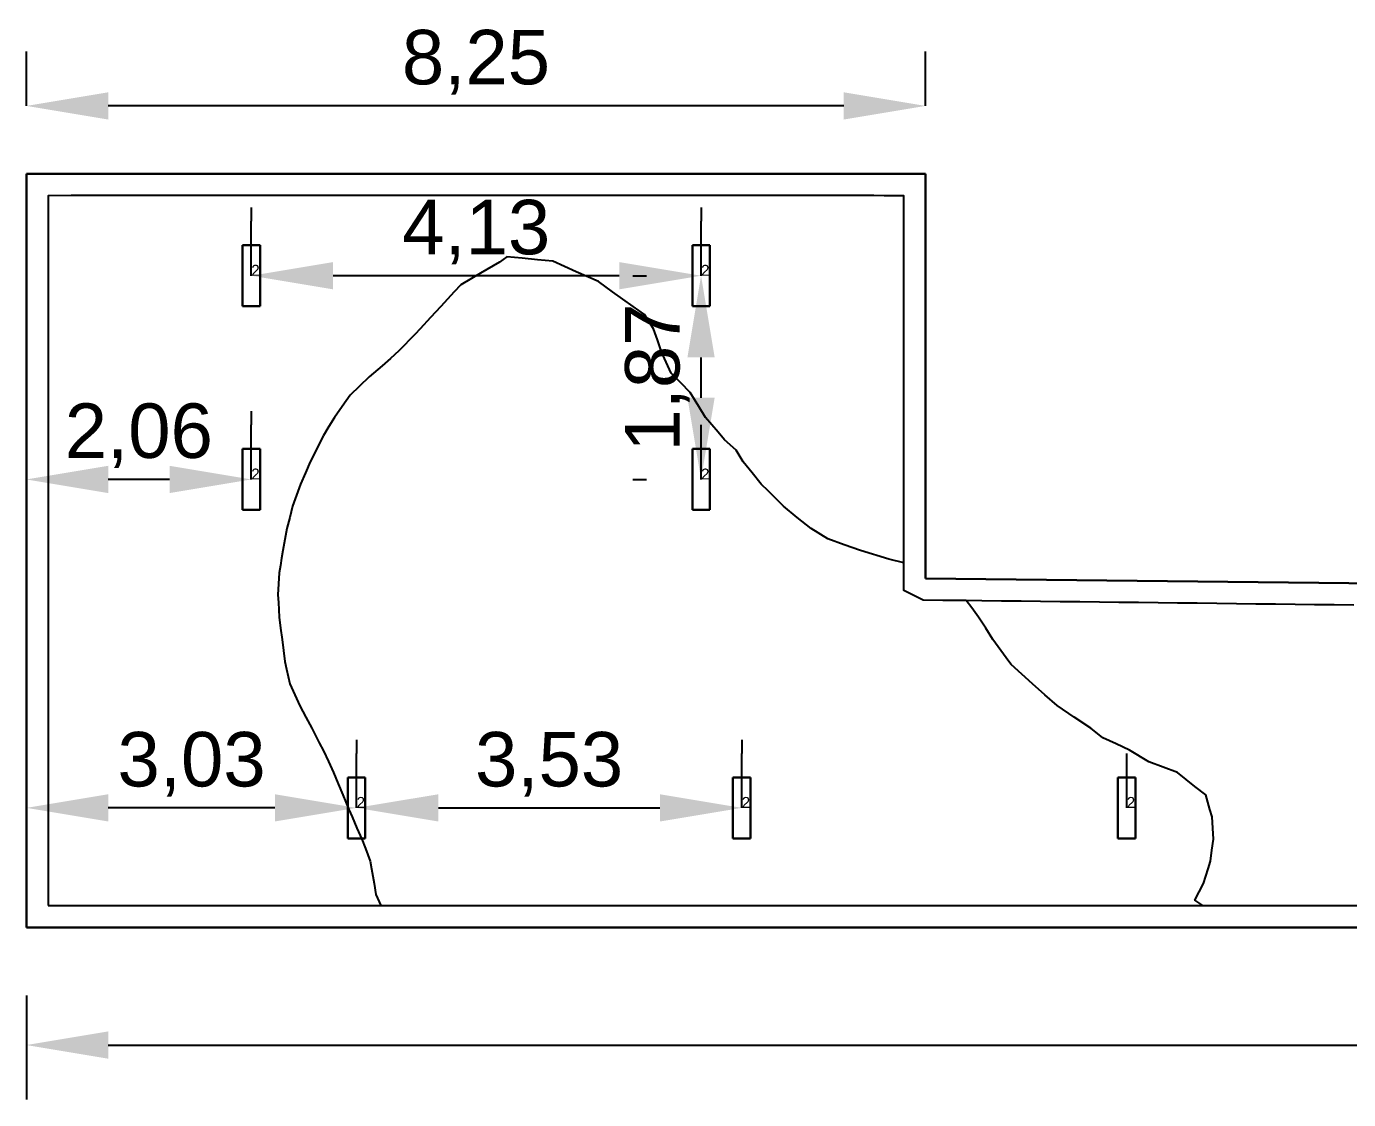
# Model space of a CAD drawing. Header units: millimetres. Extents: x 5.5 to 61.4, y 4.1 to 13.9.
# Drawn here: x 5.5 to 17.63, y 4.08 to 13.93 of the extents above; entities that cross this region are included whole.
import ezdxf

# ---------------------------------------------------------------- set-up
doc = ezdxf.new("R2010")
doc.units = ezdxf.units.MM
for name, color, linetype in [('DLXISO', 7, 'Continuous'), ('DLXLUM', 2, 'Continuous'), ('DLXLUMEX', 2, 'Continuous'), ('DLXSCENE', 7, 'Continuous'), ('MAPAS', 7, 'Continuous')]:
    doc.layers.add(name, color=color, linetype=linetype)
doc.layers.get('0').off()
doc.styles.get("Standard").update_dxf_attribs({"font": 'arial.ttf'})
doc.dimstyles.new('ISO-25', dxfattribs={"dimtxt": 0.5, "dimasz": 0.75, "dimexe": 0.5, "dimexo": 0.625, "dimgap": 0.1, "dimtad": 1, "dimtoh": 1, "dimtxsty": 'Standard', "dimcen": 2.5, "dimadec": 0, "dimazin": 0, "dimtfac": 1, "dimtmove": 0, "dimatfit": 3, "dimfxl": 1, "dimarcsym": 0})

# ---------------------------------------------------------------- blocks, each defined once
blk = doc.blocks.new('*U21')
at = {"color": 1}
blk.add_line((0, 0), (0, 0.5), dxfattribs=at)
for p, q in [((0.08, 0.28), (-0.08, 0.28)), ((-0.08, 0.28), (-0.08, -0.28)), ((-0.08, 0.28), (-0.08, -0.28)), ((-0.08, -0.28), (-0.08, 0.28)), ((-0.08, 0.28), (-0.08, 0.28)), ((0.08, 0.28), (-0.08, 0.28)), ((-0.08, 0.28), (-0.08, 0.28)), ((-0.08, 0.28), (0.08, 0.28)), ((-0.08, -0.28), (-0.08, 0.28)), ((-0.08, 0.28), (0.08, 0.28)), ((0.08, -0.28), (0.08, 0.28)), ((0.08, 0.28), (0.08, 0.28)), ((0.08, -0.28), (0.08, 0.28)), ((0.08, 0.28), (0.08, 0.28)), ((0.08, 0.28), (0.08, -0.28)), ((0.08, 0.28), (0.08, -0.28)), ((-0.08, -0.28), (0.08, -0.28)), ((-0.08, -0.28), (0.08, -0.28)), ((0.08, -0.28), (-0.08, -0.28)), ((-0.08, -0.28), (-0.08, -0.28)), ((-0.08, -0.28), (-0.08, -0.28)), ((0.08, -0.28), (-0.08, -0.28)), ((0.08, -0.28), (0.08, -0.28)), ((0.08, -0.28), (0.08, -0.28))]:
    blk.add_line(p, q)
at = {"layer": 'DLXLUMEX', "color": 7}
blk.add_text('2', height=0.1, dxfattribs=at).set_placement((0, 0))
blk = doc.blocks.new('*U22')
at = {"color": 1}
blk.add_line((0, 0), (0, 0.5), dxfattribs=at)
for p, q in [((0.08, 0.28), (-0.08, 0.28)), ((-0.08, 0.28), (-0.08, -0.28)), ((-0.08, 0.28), (-0.08, -0.28)), ((-0.08, -0.28), (-0.08, 0.28)), ((-0.08, 0.28), (-0.08, 0.28)), ((0.08, 0.28), (-0.08, 0.28)), ((-0.08, 0.28), (-0.08, 0.28)), ((-0.08, 0.28), (0.08, 0.28)), ((-0.08, -0.28), (-0.08, 0.28)), ((-0.08, 0.28), (0.08, 0.28)), ((0.08, -0.28), (0.08, 0.28)), ((0.08, 0.28), (0.08, 0.28)), ((0.08, -0.28), (0.08, 0.28)), ((0.08, 0.28), (0.08, 0.28)), ((0.08, 0.28), (0.08, -0.28)), ((0.08, 0.28), (0.08, -0.28)), ((-0.08, -0.28), (0.08, -0.28)), ((-0.08, -0.28), (0.08, -0.28)), ((0.08, -0.28), (-0.08, -0.28)), ((-0.08, -0.28), (-0.08, -0.28)), ((-0.08, -0.28), (-0.08, -0.28)), ((0.08, -0.28), (-0.08, -0.28)), ((0.08, -0.28), (0.08, -0.28)), ((0.08, -0.28), (0.08, -0.28))]:
    blk.add_line(p, q)
at = {"layer": 'DLXLUMEX', "color": 7}
blk.add_text('2', height=0.1, dxfattribs=at).set_placement((0, 0))
blk = doc.blocks.new('*U23')
at = {"color": 1}
blk.add_line((0, 0), (0, 0.5), dxfattribs=at)
for p, q in [((0.08, 0.28), (-0.08, 0.28)), ((-0.08, 0.28), (-0.08, -0.28)), ((-0.08, 0.28), (-0.08, -0.28)), ((-0.08, -0.28), (-0.08, 0.28)), ((-0.08, 0.28), (-0.08, 0.28)), ((0.08, 0.28), (-0.08, 0.28)), ((-0.08, 0.28), (-0.08, 0.28)), ((-0.08, 0.28), (0.08, 0.28)), ((-0.08, -0.28), (-0.08, 0.28)), ((-0.08, 0.28), (0.08, 0.28)), ((0.08, -0.28), (0.08, 0.28)), ((0.08, 0.28), (0.08, 0.28)), ((0.08, -0.28), (0.08, 0.28)), ((0.08, 0.28), (0.08, 0.28)), ((0.08, 0.28), (0.08, -0.28)), ((0.08, 0.28), (0.08, -0.28)), ((-0.08, -0.28), (0.08, -0.28)), ((-0.08, -0.28), (0.08, -0.28)), ((0.08, -0.28), (-0.08, -0.28)), ((-0.08, -0.28), (-0.08, -0.28)), ((-0.08, -0.28), (-0.08, -0.28)), ((0.08, -0.28), (-0.08, -0.28)), ((0.08, -0.28), (0.08, -0.28)), ((0.08, -0.28), (0.08, -0.28))]:
    blk.add_line(p, q)
at = {"layer": 'DLXLUMEX', "color": 7}
blk.add_text('2', height=0.1, dxfattribs=at).set_placement((0, 0))
blk = doc.blocks.new('*U36')
at = {"color": 1}
blk.add_line((0, 0), (0, 0.5), dxfattribs=at)
for p, q in [((0.08, 0.28), (-0.08, 0.28)), ((-0.08, 0.28), (-0.08, -0.28)), ((-0.08, 0.28), (-0.08, -0.28)), ((-0.08, -0.28), (-0.08, 0.28)), ((-0.08, 0.28), (-0.08, 0.28)), ((0.08, 0.28), (-0.08, 0.28)), ((-0.08, 0.28), (-0.08, 0.28)), ((-0.08, 0.28), (0.08, 0.28)), ((-0.08, -0.28), (-0.08, 0.28)), ((-0.08, 0.28), (0.08, 0.28)), ((0.08, -0.28), (0.08, 0.28)), ((0.08, 0.28), (0.08, 0.28)), ((0.08, -0.28), (0.08, 0.28)), ((0.08, 0.28), (0.08, 0.28)), ((0.08, 0.28), (0.08, -0.28)), ((0.08, 0.28), (0.08, -0.28)), ((-0.08, -0.28), (0.08, -0.28)), ((-0.08, -0.28), (0.08, -0.28)), ((0.08, -0.28), (-0.08, -0.28)), ((-0.08, -0.28), (-0.08, -0.28)), ((-0.08, -0.28), (-0.08, -0.28)), ((0.08, -0.28), (-0.08, -0.28)), ((0.08, -0.28), (0.08, -0.28)), ((0.08, -0.28), (0.08, -0.28))]:
    blk.add_line(p, q)
at = {"layer": 'DLXLUMEX', "color": 7}
blk.add_text('2', height=0.1, dxfattribs=at).set_placement((0, 0))
blk = doc.blocks.new('*U37')
at = {"color": 1}
blk.add_line((0, 0), (0, 0.5), dxfattribs=at)
for p, q in [((0.08, 0.28), (-0.08, 0.28)), ((-0.08, 0.28), (-0.08, -0.28)), ((-0.08, 0.28), (-0.08, -0.28)), ((-0.08, -0.28), (-0.08, 0.28)), ((-0.08, 0.28), (-0.08, 0.28)), ((0.08, 0.28), (-0.08, 0.28)), ((-0.08, 0.28), (-0.08, 0.28)), ((-0.08, 0.28), (0.08, 0.28)), ((-0.08, -0.28), (-0.08, 0.28)), ((-0.08, 0.28), (0.08, 0.28)), ((0.08, -0.28), (0.08, 0.28)), ((0.08, 0.28), (0.08, 0.28)), ((0.08, -0.28), (0.08, 0.28)), ((0.08, 0.28), (0.08, 0.28)), ((0.08, 0.28), (0.08, -0.28)), ((0.08, 0.28), (0.08, -0.28)), ((-0.08, -0.28), (0.08, -0.28)), ((-0.08, -0.28), (0.08, -0.28)), ((0.08, -0.28), (-0.08, -0.28)), ((-0.08, -0.28), (-0.08, -0.28)), ((-0.08, -0.28), (-0.08, -0.28)), ((0.08, -0.28), (-0.08, -0.28)), ((0.08, -0.28), (0.08, -0.28)), ((0.08, -0.28), (0.08, -0.28))]:
    blk.add_line(p, q)
at = {"layer": 'DLXLUMEX', "color": 7}
blk.add_text('2', height=0.1, dxfattribs=at).set_placement((0, 0))
blk = doc.blocks.new('*U38')
at = {"color": 1}
blk.add_line((0, 0), (0, 0.5), dxfattribs=at)
for p, q in [((0.08, 0.28), (-0.08, 0.28)), ((-0.08, 0.28), (-0.08, -0.28)), ((-0.08, 0.28), (-0.08, -0.28)), ((-0.08, -0.28), (-0.08, 0.28)), ((-0.08, 0.28), (-0.08, 0.28)), ((0.08, 0.28), (-0.08, 0.28)), ((-0.08, 0.28), (-0.08, 0.28)), ((-0.08, 0.28), (0.08, 0.28)), ((-0.08, -0.28), (-0.08, 0.28)), ((-0.08, 0.28), (0.08, 0.28)), ((0.08, -0.28), (0.08, 0.28)), ((0.08, 0.28), (0.08, 0.28)), ((0.08, -0.28), (0.08, 0.28)), ((0.08, 0.28), (0.08, 0.28)), ((0.08, 0.28), (0.08, -0.28)), ((0.08, 0.28), (0.08, -0.28)), ((-0.08, -0.28), (0.08, -0.28)), ((-0.08, -0.28), (0.08, -0.28)), ((0.08, -0.28), (-0.08, -0.28)), ((-0.08, -0.28), (-0.08, -0.28)), ((-0.08, -0.28), (-0.08, -0.28)), ((0.08, -0.28), (-0.08, -0.28)), ((0.08, -0.28), (0.08, -0.28)), ((0.08, -0.28), (0.08, -0.28))]:
    blk.add_line(p, q)
at = {"layer": 'DLXLUMEX', "color": 7}
blk.add_text('2', height=0.1, dxfattribs=at).set_placement((0, 0))
blk = doc.blocks.new('*U39')
at = {"color": 1}
blk.add_line((0, 0), (0, 0.5), dxfattribs=at)
for p, q in [((0.08, 0.28), (-0.08, 0.28)), ((-0.08, 0.28), (-0.08, -0.28)), ((-0.08, 0.28), (-0.08, -0.28)), ((-0.08, -0.28), (-0.08, 0.28)), ((-0.08, 0.28), (-0.08, 0.28)), ((0.08, 0.28), (-0.08, 0.28)), ((-0.08, 0.28), (-0.08, 0.28)), ((-0.08, 0.28), (0.08, 0.28)), ((-0.08, -0.28), (-0.08, 0.28)), ((-0.08, 0.28), (0.08, 0.28)), ((0.08, -0.28), (0.08, 0.28)), ((0.08, 0.28), (0.08, 0.28)), ((0.08, -0.28), (0.08, 0.28)), ((0.08, 0.28), (0.08, 0.28)), ((0.08, 0.28), (0.08, -0.28)), ((0.08, 0.28), (0.08, -0.28)), ((-0.08, -0.28), (0.08, -0.28)), ((-0.08, -0.28), (0.08, -0.28)), ((0.08, -0.28), (-0.08, -0.28)), ((-0.08, -0.28), (-0.08, -0.28)), ((-0.08, -0.28), (-0.08, -0.28)), ((0.08, -0.28), (-0.08, -0.28)), ((0.08, -0.28), (0.08, -0.28)), ((0.08, -0.28), (0.08, -0.28))]:
    blk.add_line(p, q)
at = {"layer": 'DLXLUMEX', "color": 7}
blk.add_text('2', height=0.1, dxfattribs=at).set_placement((0, 0))
blk = doc.blocks.new('*U52')
for p, q in [((153.137, 19.439), (161.385, 19.439)), ((161.385, 19.439), (153.137, 19.439)), ((153.137, 19.439), (153.137, 19.439)), ((153.137, 12.526), (153.137, 19.439)), ((153.137, 19.439), (153.137, 19.439)), ((153.137, 19.439), (153.137, 12.526)), ((161.385, 15.728), (161.385, 19.439)), ((161.385, 19.439), (161.385, 19.439)), ((161.385, 19.439), (161.385, 15.728)), ((161.385, 19.439), (161.385, 19.439)), ((161.385, 15.728), (168.884, 15.643)), ((168.884, 15.643), (161.385, 15.728)), ((161.385, 15.728), (161.385, 15.728)), ((161.385, 15.728), (161.385, 15.728)), ((207.387, 12.526), (153.137, 12.526)), ((153.137, 12.526), (153.137, 12.526)), ((153.137, 12.526), (207.387, 12.526)), ((153.137, 12.526), (153.137, 12.526))]:
    blk.add_line(p, q)
blk = doc.blocks.new('*U53')
for p, q in [((153.137, 12.526), (153.137, 19.439)), ((153.137, 19.439), (161.385, 19.439)), ((161.385, 19.439), (161.385, 15.728)), ((161.385, 15.728), (168.884, 15.643)), ((207.387, 12.526), (153.137, 12.526))]:
    blk.add_line(p, q)
blk = doc.blocks.new('*U54')
for p, q in [((153.137, 19.439), (153.137, 12.526)), ((161.385, 19.439), (153.137, 19.439)), ((161.385, 15.728), (161.385, 19.439)), ((168.884, 15.643), (161.385, 15.728)), ((153.137, 12.526), (207.387, 12.526))]:
    blk.add_line(p, q)
blk = doc.blocks.new('*U56')
at = {"color": 1}
for points in [[(153.337, 12.726, 0.85), (153.517, 12.726, 0.85), (153.696, 12.726, 0.85), (153.876, 12.726, 0.85), (154.055, 12.726, 0.85), (154.235, 12.726, 0.85), (154.414, 12.726, 0.85), (154.594, 12.726, 0.85), (154.773, 12.726, 0.85), (154.953, 12.726, 0.85), (155.132, 12.726, 0.85), (155.312, 12.726, 0.85), (155.491, 12.726, 0.85), (155.671, 12.726, 0.85), (155.85, 12.726, 0.85), (156.03, 12.726, 0.85), (156.209, 12.726, 0.85), (156.389, 12.726, 0.85), (156.568, 12.726, 0.85), (156.748, 12.726, 0.85), (156.927, 12.726, 0.85), (157.107, 12.726, 0.85), (157.286, 12.726, 0.85), (157.466, 12.726, 0.85), (157.645, 12.726, 0.85), (157.825, 12.726, 0.85), (158.004, 12.726, 0.85), (158.184, 12.726, 0.85), (158.363, 12.726, 0.85), (158.543, 12.726, 0.85), (158.722, 12.726, 0.85), (158.902, 12.726, 0.85), (159.081, 12.726, 0.85), (159.261, 12.726, 0.85), (159.44, 12.726, 0.85), (159.62, 12.726, 0.85), (159.799, 12.726, 0.85), (159.979, 12.726, 0.85), (160.158, 12.726, 0.85), (160.338, 12.726, 0.85), (160.517, 12.726, 0.85), (160.697, 12.726, 0.85), (160.876, 12.726, 0.85), (161.056, 12.726, 0.85), (161.235, 12.726, 0.85), (161.415, 12.726, 0.85), (161.594, 12.726, 0.85), (161.774, 12.726, 0.85), (161.953, 12.726, 0.85), (162.133, 12.726, 0.85), (162.312, 12.726, 0.85), (162.492, 12.726, 0.85), (162.671, 12.726, 0.85), (162.851, 12.726, 0.85), (163.03, 12.726, 0.85), (163.21, 12.726, 0.85), (163.389, 12.726, 0.85), (163.569, 12.726, 0.85), (163.748, 12.726, 0.85), (163.928, 12.726, 0.85), (164.107, 12.726, 0.85), (164.287, 12.726, 0.85), (164.466, 12.726, 0.85), (164.646, 12.726, 0.85), (164.825, 12.726, 0.85), (165.005, 12.726, 0.85), (165.184, 12.726, 0.85), (165.364, 12.726, 0.85)], [(165.314, 15.483, 0.85), (165.134, 15.485, 0.85), (164.955, 15.487, 0.85), (164.775, 15.489, 0.85), (164.596, 15.491, 0.85), (164.416, 15.493, 0.85), (164.237, 15.495, 0.85), (164.057, 15.498, 0.85), (163.878, 15.5, 0.85), (163.698, 15.502, 0.85), (163.519, 15.504, 0.85), (163.339, 15.506, 0.85), (163.16, 15.508, 0.85), (162.98, 15.51, 0.85), (162.8, 15.512, 0.85), (162.621, 15.514, 0.85), (162.441, 15.516, 0.85), (162.262, 15.518, 0.85), (162.082, 15.52, 0.85), (161.903, 15.522, 0.85), (161.723, 15.524, 0.85), (161.544, 15.526, 0.85), (161.364, 15.528, 0.85), (161.185, 15.616, 0.85), (161.185, 15.703, 0.85), (161.185, 15.789, 0.85), (161.185, 15.875, 0.85), (161.185, 15.961, 0.85), (161.185, 16.048, 0.85), (161.185, 16.134, 0.85), (161.185, 16.22, 0.85), (161.185, 16.306, 0.85), (161.185, 16.393, 0.85), (161.185, 16.479, 0.85), (161.185, 16.565, 0.85), (161.185, 16.651, 0.85), (161.185, 16.738, 0.85), (161.185, 16.824, 0.85), (161.185, 16.91, 0.85), (161.185, 16.996, 0.85), (161.185, 17.083, 0.85), (161.185, 17.169, 0.85), (161.185, 17.255, 0.85), (161.185, 17.341, 0.85), (161.185, 17.428, 0.85), (161.185, 17.514, 0.85), (161.185, 17.6, 0.85), (161.185, 17.686, 0.85), (161.185, 17.773, 0.85), (161.185, 17.859, 0.85), (161.185, 17.945, 0.85), (161.185, 18.031, 0.85), (161.185, 18.118, 0.85), (161.185, 18.204, 0.85), (161.185, 18.29, 0.85), (161.185, 18.376, 0.85), (161.185, 18.463, 0.85), (161.185, 18.549, 0.85), (161.185, 18.635, 0.85), (161.185, 18.721, 0.85), (161.185, 18.808, 0.85), (161.185, 18.894, 0.85), (161.185, 18.98, 0.85), (161.185, 19.066, 0.85), (161.185, 19.153, 0.85), (161.185, 19.239, 0.85), (161.007, 19.239, 0.85), (160.91, 19.24, 0.85), (160.699, 19.24, 0.85), (160.489, 19.24, 0.85), (160.279, 19.24, 0.85), (160.068, 19.24, 0.85), (159.928, 19.24, 0.85), (159.788, 19.24, 0.85), (159.648, 19.24, 0.85), (159.437, 19.24, 0.85), (159.227, 19.24, 0.85), (159.087, 19.24, 0.85), (158.946, 19.24, 0.85), (158.806, 19.24, 0.85), (158.596, 19.24, 0.85), (158.385, 19.24, 0.85), (158.175, 19.24, 0.85), (157.965, 19.24, 0.85), (157.825, 19.24, 0.85), (157.684, 19.24, 0.85), (157.544, 19.24, 0.85), (157.334, 19.24, 0.85), (157.123, 19.24, 0.85), (156.913, 19.24, 0.85), (156.703, 19.24, 0.85), (156.562, 19.24, 0.85), (156.422, 19.24, 0.85), (156.282, 19.24, 0.85), (156.072, 19.24, 0.85), (155.861, 19.24, 0.85), (155.651, 19.24, 0.85), (155.441, 19.24, 0.85), (155.3, 19.24, 0.85), (155.16, 19.24, 0.85), (155.02, 19.24, 0.85), (154.809, 19.24, 0.85), (154.599, 19.24, 0.85), (154.389, 19.24, 0.85), (154.178, 19.24, 0.85), (154.038, 19.24, 0.85), (153.898, 19.24, 0.85), (153.758, 19.24, 0.85), (153.547, 19.24, 0.85), (153.337, 19.239, 0.85), (153.337, 19.152, 0.85), (153.337, 19.065, 0.85), (153.337, 18.978, 0.85), (153.337, 18.891, 0.85), (153.337, 18.805, 0.85), (153.337, 18.718, 0.85), (153.337, 18.631, 0.85), (153.337, 18.544, 0.85), (153.337, 18.457, 0.85), (153.337, 18.37, 0.85), (153.337, 18.284, 0.85), (153.337, 18.197, 0.85), (153.337, 18.11, 0.85), (153.337, 18.023, 0.85), (153.337, 17.936, 0.85), (153.337, 17.849, 0.85), (153.337, 17.763, 0.85), (153.337, 17.676, 0.85), (153.337, 17.589, 0.85), (153.337, 17.502, 0.85), (153.337, 17.415, 0.85), (153.337, 17.328, 0.85), (153.337, 17.241, 0.85), (153.337, 17.155, 0.85), (153.337, 17.068, 0.85), (153.337, 16.981, 0.85), (153.337, 16.894, 0.85), (153.337, 16.807, 0.85), (153.337, 16.72, 0.85), (153.337, 16.634, 0.85), (153.337, 16.547, 0.85), (153.337, 16.46, 0.85), (153.337, 16.373, 0.85), (153.337, 16.286, 0.85), (153.337, 16.199, 0.85), (153.337, 16.113, 0.85), (153.337, 16.026, 0.85), (153.337, 15.939, 0.85), (153.337, 15.852, 0.85), (153.337, 15.765, 0.85), (153.337, 15.678, 0.85), (153.337, 15.592, 0.85), (153.337, 15.505, 0.85), (153.337, 15.418, 0.85), (153.337, 15.331, 0.85), (153.337, 15.244, 0.85), (153.337, 15.157, 0.85), (153.337, 15.07, 0.85), (153.337, 14.984, 0.85), (153.337, 14.897, 0.85), (153.337, 14.81, 0.85), (153.337, 14.723, 0.85), (153.337, 14.636, 0.85), (153.337, 14.549, 0.85), (153.337, 14.463, 0.85), (153.337, 14.376, 0.85), (153.337, 14.289, 0.85), (153.337, 14.202, 0.85), (153.337, 14.115, 0.85), (153.337, 14.028, 0.85), (153.337, 13.942, 0.85), (153.337, 13.855, 0.85), (153.337, 13.768, 0.85), (153.337, 13.681, 0.85), (153.337, 13.594, 0.85), (153.337, 13.507, 0.85), (153.337, 13.421, 0.85), (153.337, 13.334, 0.85), (153.337, 13.247, 0.85), (153.337, 13.16, 0.85), (153.337, 13.073, 0.85), (153.337, 12.986, 0.85), (153.337, 12.899, 0.85), (153.337, 12.813, 0.85), (153.337, 12.726, 0.85)]]:
    blk.add_polyline3d(points, dxfattribs=at)
at = {"color": 3}
blk.add_polyline3d([(155.554, 14.762, 0.85), (155.599, 14.66, 0.85), (155.644, 14.558, 0.85), (155.699, 14.456, 0.85), (155.754, 14.354, 0.85), (155.789, 14.287, 0.85), (155.824, 14.219, 0.85), (155.861, 14.147, 0.85), (155.908, 14.047, 0.85), (155.955, 13.947, 0.85), (155.997, 13.845, 0.85), (156.04, 13.744, 0.85), (156.068, 13.676, 0.85), (156.096, 13.608, 0.85), (156.124, 13.54, 0.85), (156.168, 13.438, 0.85), (156.213, 13.337, 0.85), (156.248, 13.249, 0.85), (156.29, 13.133, 0.85), (156.302, 13.065, 0.85), (156.315, 12.997, 0.85), (156.328, 12.929, 0.85), (156.342, 12.828, 0.85), (156.389, 12.726, 0.85), (156.568, 12.726, 0.85), (156.748, 12.726, 0.85), (156.927, 12.726, 0.85), (157.107, 12.726, 0.85), (157.286, 12.726, 0.85), (157.466, 12.726, 0.85), (157.645, 12.726, 0.85), (157.825, 12.726, 0.85), (158.004, 12.726, 0.85), (158.184, 12.726, 0.85), (158.363, 12.726, 0.85), (158.543, 12.726, 0.85), (158.722, 12.726, 0.85), (158.902, 12.726, 0.85), (159.081, 12.726, 0.85), (159.261, 12.726, 0.85), (159.44, 12.726, 0.85), (159.62, 12.726, 0.85), (159.799, 12.726, 0.85), (159.979, 12.726, 0.85), (160.158, 12.726, 0.85), (160.338, 12.726, 0.85), (160.517, 12.726, 0.85), (160.697, 12.726, 0.85), (160.876, 12.726, 0.85), (161.056, 12.726, 0.85), (161.235, 12.726, 0.85), (161.415, 12.726, 0.85), (161.594, 12.726, 0.85), (161.774, 12.726, 0.85), (161.953, 12.726, 0.85), (162.133, 12.726, 0.85), (162.312, 12.726, 0.85), (162.492, 12.726, 0.85), (162.671, 12.726, 0.85), (162.851, 12.726, 0.85), (163.03, 12.726, 0.85), (163.21, 12.726, 0.85), (163.389, 12.726, 0.85), (163.569, 12.726, 0.85), (163.748, 12.726, 0.85), (163.928, 12.726, 0.85), (163.855, 12.777, 0.85), (163.934, 12.929, 0.85), (163.956, 12.997, 0.85), (163.977, 13.065, 0.85), (163.999, 13.133, 0.85), (164.012, 13.235, 0.85), (164.026, 13.337, 0.85), (164.02, 13.438, 0.85), (164.014, 13.54, 0.85), (163.995, 13.608, 0.85), (163.976, 13.676, 0.85), (163.957, 13.744, 0.85), (163.855, 13.818, 0.85), (163.696, 13.947, 0.85), (163.565, 13.995, 0.85), (163.434, 14.044, 0.85), (163.256, 14.151, 0.85), (163.134, 14.209, 0.85), (163.013, 14.267, 0.85), (162.901, 14.354, 0.85), (162.749, 14.456, 0.85), (162.592, 14.561, 0.85), (162.48, 14.661, 0.85), (162.368, 14.762, 0.85), (162.27, 14.85, 0.85), (162.172, 14.938, 0.85), (162.148, 14.965, 0.85), (162.076, 15.067, 0.85), (162.004, 15.169, 0.85), (161.938, 15.271, 0.85), (161.872, 15.372, 0.85), (161.811, 15.458, 0.85), (161.758, 15.524, 0.85), (161.544, 15.526, 0.85), (161.364, 15.528, 0.85), (161.185, 15.616, 0.85), (161.185, 15.703, 0.85), (161.185, 15.789, 0.85), (161.185, 15.872, 0.85), (161.05, 15.904, 0.85), (160.788, 15.983, 0.85), (160.639, 16.037, 0.85), (160.489, 16.091, 0.85), (160.336, 16.187, 0.85), (160.208, 16.288, 0.85), (160.081, 16.39, 0.85), (160.005, 16.467, 0.85), (159.941, 16.531, 0.85), (159.877, 16.594, 0.85), (159.795, 16.696, 0.85), (159.713, 16.797, 0.85), (159.648, 16.905, 0.85), (159.54, 17.001, 0.85), (159.483, 17.069, 0.85), (159.426, 17.137, 0.85), (159.368, 17.204, 0.85), (159.305, 17.306, 0.85), (159.227, 17.433, 0.85), (159.139, 17.523, 0.85), (159.051, 17.612, 0.85), (159.021, 17.679, 0.85), (158.991, 17.747, 0.85), (158.961, 17.815, 0.85), (158.925, 17.917, 0.85), (158.889, 18.019, 0.85), (158.806, 18.148, 0.85), (158.704, 18.222, 0.85), (158.609, 18.29, 0.85), (158.514, 18.358, 0.85), (158.385, 18.451, 0.85), (158.181, 18.54, 0.85), (157.965, 18.639, 0.85), (157.825, 18.652, 0.85), (157.684, 18.665, 0.85), (157.544, 18.678, 0.85), (157.476, 18.63, 0.85), (157.303, 18.528, 0.85), (157.123, 18.423, 0.85), (157.062, 18.356, 0.85), (157, 18.289, 0.85), (156.938, 18.222, 0.85), (156.843, 18.121, 0.85), (156.748, 18.019, 0.85), (156.703, 17.968, 0.85), (156.554, 17.815, 0.85), (156.477, 17.747, 0.85), (156.399, 17.679, 0.85), (156.282, 17.578, 0.85), (156.194, 17.493, 0.85), (156.106, 17.408, 0.85), (156.035, 17.306, 0.85), (155.963, 17.204, 0.85), (155.912, 17.121, 0.85), (155.861, 17.038, 0.85), (155.842, 17.001, 0.85), (155.791, 16.899, 0.85), (155.74, 16.797, 0.85), (155.696, 16.696, 0.85), (155.651, 16.594, 0.85), (155.627, 16.526, 0.85), (155.603, 16.458, 0.85), (155.579, 16.39, 0.85), (155.553, 16.288, 0.85), (155.527, 16.187, 0.85), (155.507, 16.085, 0.85), (155.488, 15.983, 0.85), (155.478, 15.915, 0.85), (155.467, 15.847, 0.85), (155.457, 15.779, 0.85), (155.45, 15.678, 0.85), (155.443, 15.576, 0.85), (155.448, 15.508, 0.85), (155.452, 15.44, 0.85), (155.456, 15.372, 0.85), (155.469, 15.271, 0.85), (155.482, 15.169, 0.85), (155.495, 15.067, 0.85), (155.507, 14.965, 0.85), (155.523, 14.897, 0.85), (155.538, 14.829, 0.85), (155.554, 14.762, 0.85)], dxfattribs=at)
blk = doc.blocks.new('*D57')
at = {"layer": 'Defpoints', "color": 0, "transparency": 16777216}
for p in [(5.498, 13.196), (5.498, 12.572), (13.746, 12.572)]:
    blk.add_point(p, dxfattribs=at)
at = {"layer": 'MAPAS', "color": 0, "lineweight": -2, "transparency": 16777216}
for p, q in [((5.498, 13.197), (5.498, 13.696)), ((13.746, 13.197), (13.746, 13.696)), ((12.996, 13.196), (6.248, 13.196))]:
    blk.add_line(p, q, dxfattribs=at)
at = {"layer": 'MAPAS', "color": 0, "transparency": 16777216}
for points in [[(6.248, 13.321), (6.248, 13.071), (5.498, 13.196)], [(12.996, 13.321), (12.996, 13.071), (13.746, 13.196)]]:
    blk.add_solid(points, dxfattribs=at)
at = {"layer": 'MAPAS', "color": 0, "transparency": 16777216, "insert": (9.622, 13.597), "char_height": 0.5, "attachment_point": 5}
blk.add_mtext('8,25', dxfattribs=at)
blk = doc.blocks.new('*D59')
at = {"layer": 'Defpoints', "color": 0, "transparency": 16777216}
for p in [(5.498, 5.659), (59.748, 5.659), (59.748, 4.58)]:
    blk.add_point(p, dxfattribs=at)
at = {"layer": 'MAPAS', "color": 0, "lineweight": -2, "transparency": 16777216}
for p, q in [((5.498, 5.034), (5.498, 4.08)), ((59.748, 5.034), (59.748, 4.08)), ((6.248, 4.58), (58.998, 4.58))]:
    blk.add_line(p, q, dxfattribs=at)
at = {"layer": 'MAPAS', "color": 0, "transparency": 16777216}
for points in [[(6.248, 4.705), (6.248, 4.455), (5.498, 4.58)], [(58.998, 4.705), (58.998, 4.455), (59.748, 4.58)]]:
    blk.add_solid(points, dxfattribs=at)
at = {"layer": 'MAPAS', "color": 0, "transparency": 16777216, "insert": (32.623, 4.98), "char_height": 0.5, "attachment_point": 5}
blk.add_mtext('54,25', dxfattribs=at)
blk = doc.blocks.new('*D61')
at = {"layer": 'Defpoints', "color": 0, "transparency": 16777216}
for p in [(5.498, 6.756), (5.498, 6.756), (8.527, 6.756)]:
    blk.add_point(p, dxfattribs=at)
at = {"layer": 'MAPAS', "color": 0, "lineweight": -2, "transparency": 16777216}
for p, q in [((5.498, 7.381), (5.498, 7.256)), ((8.527, 7.381), (8.527, 7.256)), ((7.777, 6.756), (6.248, 6.756))]:
    blk.add_line(p, q, dxfattribs=at)
at = {"layer": 'MAPAS', "color": 0, "transparency": 16777216}
for points in [[(6.248, 6.881), (6.248, 6.631), (5.498, 6.756)], [(7.777, 6.881), (7.777, 6.631), (8.527, 6.756)]]:
    blk.add_solid(points, dxfattribs=at)
at = {"layer": 'MAPAS', "color": 0, "transparency": 16777216, "insert": (7.013, 7.156), "char_height": 0.5, "attachment_point": 5}
blk.add_mtext('3,03', dxfattribs=at)
blk = doc.blocks.new('*D62')
at = {"layer": 'Defpoints', "color": 0, "transparency": 16777216}
for p in [(8.527, 6.756), (12.06, 6.756), (12.06, 6.756)]:
    blk.add_point(p, dxfattribs=at)
at = {"layer": 'MAPAS', "color": 0, "lineweight": -2, "transparency": 16777216}
for p, q in [((8.527, 7.381), (8.527, 7.256)), ((12.06, 7.381), (12.06, 7.256)), ((9.277, 6.756), (11.31, 6.756))]:
    blk.add_line(p, q, dxfattribs=at)
at = {"layer": 'MAPAS', "color": 0, "transparency": 16777216}
for points in [[(9.277, 6.881), (9.277, 6.631), (8.527, 6.756)], [(11.31, 6.881), (11.31, 6.631), (12.06, 6.756)]]:
    blk.add_solid(points, dxfattribs=at)
at = {"layer": 'MAPAS', "color": 0, "transparency": 16777216, "insert": (10.293, 7.156), "char_height": 0.5, "attachment_point": 5}
blk.add_mtext('3,53', dxfattribs=at)
blk = doc.blocks.new('*D63')
at = {"layer": 'Defpoints', "color": 0, "transparency": 16777216}
for p in [(5.498, 12.572), (5.498, 9.769), (7.561, 9.769)]:
    blk.add_point(p, dxfattribs=at)
at = {"layer": 'MAPAS', "color": 0, "lineweight": -2, "transparency": 16777216}
for p, q in [((5.498, 11.947), (5.498, 9.269)), ((7.561, 10.394), (7.561, 10.269)), ((6.811, 9.769), (6.248, 9.769))]:
    blk.add_line(p, q, dxfattribs=at)
at = {"layer": 'MAPAS', "color": 0, "transparency": 16777216}
for points in [[(6.248, 9.894), (6.248, 9.644), (5.498, 9.769)], [(6.811, 9.894), (6.811, 9.644), (7.561, 9.769)]]:
    blk.add_solid(points, dxfattribs=at)
at = {"layer": 'MAPAS', "color": 0, "transparency": 16777216, "insert": (6.529, 10.17), "char_height": 0.5, "attachment_point": 5}
blk.add_mtext('2,06', dxfattribs=at)
blk = doc.blocks.new('*D71')
at = {"layer": 'Defpoints', "color": 0, "transparency": 16777216}
for p in [(11.687, 11.638), (11.687, 11.638), (11.687, 9.769)]:
    blk.add_point(p, dxfattribs=at)
at = {"layer": 'MAPAS', "color": 0, "lineweight": -2, "transparency": 16777216}
for p, q in [((11.062, 11.638), (11.187, 11.638)), ((11.687, 10.519), (11.687, 10.888)), ((11.062, 9.769), (11.187, 9.769))]:
    blk.add_line(p, q, dxfattribs=at)
at = {"layer": 'MAPAS', "color": 0, "transparency": 16777216}
for points in [[(11.562, 10.888), (11.812, 10.888), (11.687, 11.638)], [(11.562, 10.519), (11.812, 10.519), (11.687, 9.769)]]:
    blk.add_solid(points, dxfattribs=at)
at = {"layer": 'MAPAS', "color": 0, "transparency": 16777216, "insert": (11.286, 10.704), "char_height": 0.5, "attachment_point": 5, "rotation": 90}
blk.add_mtext('1,87', dxfattribs=at)
blk = doc.blocks.new('*D72')
at = {"layer": 'Defpoints', "color": 0, "transparency": 16777216}
for p in [(7.561, 11.638), (7.561, 11.638), (11.687, 11.638)]:
    blk.add_point(p, dxfattribs=at)
at = {"layer": 'MAPAS', "color": 0, "lineweight": -2, "transparency": 16777216}
for p, q in [((7.561, 12.263), (7.561, 12.138)), ((11.687, 12.263), (11.687, 12.138)), ((10.937, 11.638), (8.311, 11.638))]:
    blk.add_line(p, q, dxfattribs=at)
at = {"layer": 'MAPAS', "color": 0, "transparency": 16777216}
for points in [[(8.311, 11.763), (8.311, 11.513), (7.561, 11.638)], [(10.937, 11.763), (10.937, 11.513), (11.687, 11.638)]]:
    blk.add_solid(points, dxfattribs=at)
at = {"layer": 'MAPAS', "color": 0, "transparency": 16777216, "insert": (9.624, 12.038), "char_height": 0.5, "attachment_point": 5}
blk.add_mtext('4,13', dxfattribs=at)

msp = doc.modelspace()

# ---------------------------------------------------------------- block references
at = {"layer": 'DLXISO'}
msp.add_blockref('*U56', (-147.639, -6.867), dxfattribs=at)
at = {"layer": 'DLXLUM'}
for name, p in [('*U37', (7.561, 11.638)), ('*U39', (11.687, 11.638)), ('*U36', (7.561, 9.769)), ('*U38', (11.687, 9.769)), ('*U21', (8.527, 6.756)), ('*U22', (12.06, 6.756)), ('*U23', (15.592, 6.756))]:
    msp.add_blockref(name, p, dxfattribs=at)
at = {"layer": 'DLXSCENE'}
for name in ['*U52', '*U53', '*U54']:
    msp.add_blockref(name, (-147.639, -6.867), dxfattribs=at)

# ---------------------------------------------------------------- dimensions: what is measured, and where the dimension line sits
at = {"layer": 'MAPAS'}
for base, p1, p2, picture, middle in [((5.498, 13.196), (13.746, 12.572), (5.498, 12.572), '*D57', (9.622, 13.597)), ((5.498, 9.769), (7.561, 9.769), (5.498, 12.572), '*D63', (6.529, 10.17)), ((7.561, 11.638), (11.687, 11.638), (7.561, 11.638), '*D72', (9.624, 12.038)), ((5.498, 6.756), (8.527, 6.756), (5.498, 6.756), '*D61', (7.013, 7.156)), ((12.06, 6.756), (8.527, 6.756), (12.06, 6.756), '*D62', (10.293, 7.156)), ((59.748, 4.58), (5.498, 5.659), (59.748, 5.659), '*D59', (32.623, 4.98))]:
    dim = msp.add_linear_dim(base=base, p1=p1, p2=p2, dimstyle='ISO-25', dxfattribs=at)
    dim.commit()
    dim.dimension.update_dxf_attribs({"geometry": picture, "text_midpoint": middle})
dim = msp.add_linear_dim(base=(11.687, 11.638), p1=(11.687, 9.769), p2=(11.687, 11.638), angle=90, dimstyle='ISO-25', dxfattribs=at)
dim.commit()
dim.dimension.update_dxf_attribs({"geometry": '*D71', "text_midpoint": (11.286, 10.704)})

doc.saveas('drawing.dxf')
